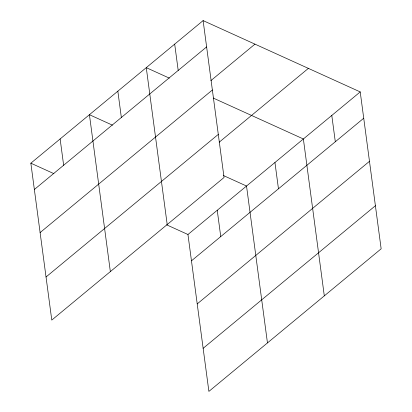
<?xml version="1.0" encoding="UTF-8"?>
<svg xmlns="http://www.w3.org/2000/svg" width="412" height="412" viewBox="0 0 412 412"><rect width="100%" height="100%" fill="white"/><g stroke="black" fill="none" stroke-linecap="round" stroke-linejoin="round"><path stroke-width="0.62" d="M203.111 20.6L224.046 177.495L51.783 320.083L30.849 163.188L203.111 20.6L360.217 91.917L381.151 248.812L208.889 391.4L187.954 234.505L166.639 224.828M34.356 189.499L206.623 46.911M210.851 80.644L254.956 44.136M40.108 232.589L212.371 90.001M46.031 276.988L218.298 134.4M219.184 142.207L308.372 68.382M187.954 234.505L360.217 91.917M191.467 260.817L363.729 118.229M197.214 303.907L369.476 161.319M203.137 348.305L375.404 205.722M169.306 78.115L146.265 67.656L167.2 224.55M213.205 98.041L303.371 138.973L324.306 295.868M112.461 125.166L89.419 114.706L110.349 271.601M223.484 175.564L246.525 186.023L267.46 342.918M30.849 163.188L53.89 173.648M331.794 115.442L335.306 141.754M274.948 162.498L278.461 188.809M217.237 210.264L220.75 236.576M174.688 44.125L178.2 70.437M117.842 91.181L121.349 117.492M60.131 138.947L63.644 165.258"/></g></svg>
